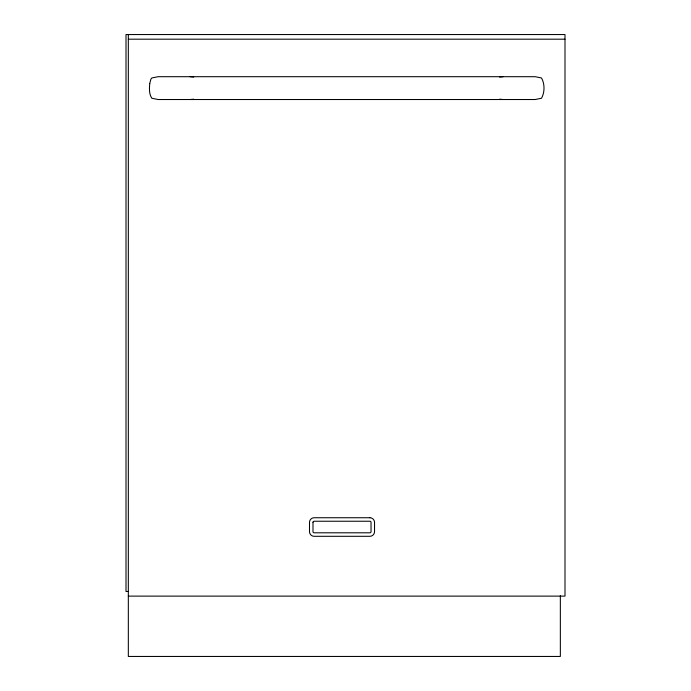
<?xml version="1.0" encoding="UTF-8"?>
<svg xmlns="http://www.w3.org/2000/svg" width="691" height="691" viewBox="0 0 691 691"><rect width="100%" height="100%" fill="white"/><g stroke="black" fill="none" stroke-linecap="round" stroke-linejoin="round"><path stroke-width="1.04" d="M190.111 99.521L193.748 99.184M499.567 77.047L503.212 76.701M128.327 39.188L564.996 39.188M128.327 591.479L126.004 591.479L126.004 34.55L564.996 34.55L564.996 596.117L128.327 596.117M499.567 99.184L503.212 99.521M190.111 76.701L193.748 77.047M560.349 595.737L560.349 656.45L128.327 656.45L128.327 34.55M312.997 522.232L312.997 531.82A1.157 1.157 0 0 0 313.99 532.804L370.039 532.804A1.157 1.157 0 0 0 371.032 531.82L371.032 522.232A1.157 1.157 0 0 0 370.039 521.239L313.99 521.239A1.157 1.157 0 0 0 312.997 522.232M149.748 83.585C149.299 88.431 148.954 94.097 151.83 98.252L158.127 99.521L535.188 99.521L541.494 98.252C544.845 92.369 544.845 83.853 541.494 77.971L535.188 76.701L158.127 76.701L151.83 77.971L150.854 79.24L149.748 83.585M369.892 517.74L314.146 517.74A4.647 4.647 0 0 0 309.499 522.387L309.499 531.664A4.647 4.647 0 0 0 314.146 536.302L369.892 536.302A4.647 4.647 0 0 0 374.539 531.664L374.531 522.387A4.647 4.647 0 0 0 369.892 517.74"/></g></svg>
